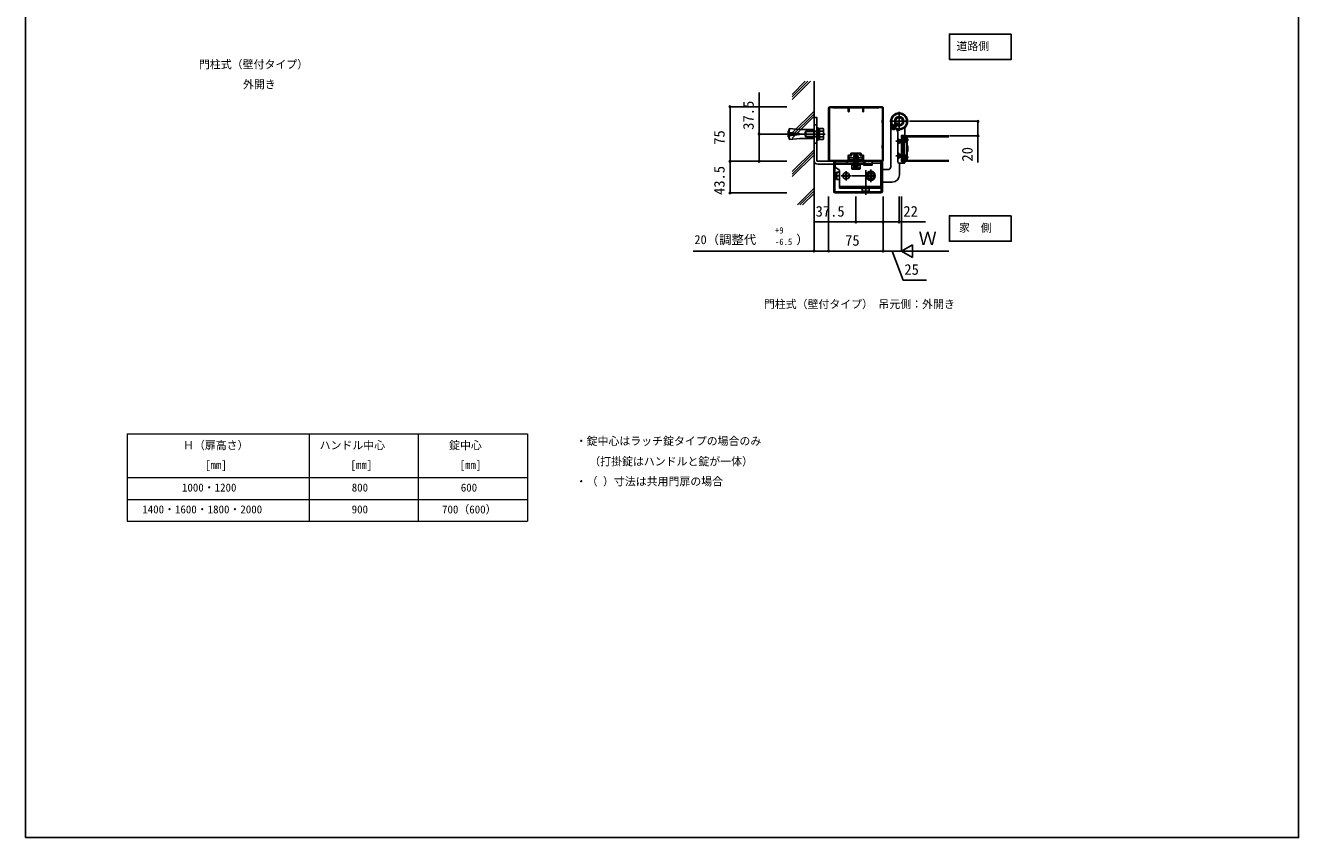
# Model space of a CAD drawing. Units: millimetres, scale not verified. Extents: x -875 to 875, y -1304 to 1298.
# Drawn here: x -875 to 875, y -1304 to -188 of the extents above; entities that cross this region are included whole.
import ezdxf
from ezdxf.enums import TextEntityAlignment as Align

# ---------------------------------------------------------------- set-up
doc = ezdxf.new("R2010")
doc.units = ezdxf.units.MM
doc.header["$LTSCALE"] = 6
doc.layers.add('0-1_TABLE1', color=7, linetype='Continuous', lineweight=18)
for name, color, linetype in [('0-2_USER1', 3, 'Continuous'), ('0-3_YKK_11', 7, 'Continuous'), ('0-4_YKK_11E', 7, 'Continuous'), ('0-6_YKK_13', 4, 'Continuous'), ('0-8_YKK_D', 6, 'Continuous'), ('0-9_YKK_ZWAK', 7, 'Continuous'), ('0-A_YSS_K', 3, 'Continuous')]:
    doc.layers.add(name, color=color, linetype=linetype)
doc.styles.add('ＭＳ ゴシック', font='')
doc.styles.get('ＭＳ ゴシック').set_extended_font_data('MS Gothic')

msp = doc.modelspace()

# ---------------------------------------------------------------- linework, layer by layer
at = {"layer": '0-1_TABLE1'}
for p, q in [((-735, -749.4), (-185, -749.4)), ((-735, -749.4), (-735, -869.4)), ((-485, -749.4), (-485, -869.4)), ((-335, -749.4), (-335, -869.4)), ((-185, -749.4), (-185, -869.4)), ((-735, -809.4), (-185, -809.4)), ((-735, -839.4), (-185, -839.4)), ((-735, -869.4), (-185, -869.4))]:
    msp.add_line(p, q, dxfattribs=at)
at = {"layer": '0-2_USER1'}
for points in [[(480, -199.4), (480, -234.4), (395, -234.4), (395, -199.4)], [(480, -449.4), (480, -484.4), (395, -484.4), (395, -449.4)]]:
    msp.add_lwpolyline(points, close=True, dxfattribs=at)
at = {"layer": '0-3_YKK_11'}
for p, q in [((229, -372.4), (229, -301.4)), ((231, -299.4), (302, -299.4)), ((304, -301.4), (304, -372.4)), ((255.9, -366.8), (255.9, -372.1)), ((272.6, -363.1), (260.4, -363.1)), ((277.1, -372.1), (277.1, -366.8))]:
    msp.add_line(p, q, dxfattribs=at)
for points in [[(230.1, -372.3), (230.1, -356.6), (230.3, -356.4), (230.3, -352.4), (230.1, -352.2), (230.1, -321.6), (230.3, -321.4), (230.3, -317.4), (230.1, -317.2), (230.1, -301.5)], [(231.1, -300.5), (234.8, -300.5), (235, -300.7), (255.9, -300.7), (255.9, -305.8)], [(257.1, -305.8), (257.1, -300.7), (275.9, -300.7), (275.9, -305.8)], [(277.1, -305.8), (277.1, -300.7), (298, -300.7), (298.2, -300.5), (301.9, -300.5)], [(302.9, -301.5), (302.9, -317.2), (302.7, -317.4), (302.7, -321.4), (302.9, -321.6)], [(302.9, -321.6), (302.9, -352.2), (302.7, -352.4), (302.7, -356.4), (302.9, -356.6), (302.9, -372.3)], [(302, -374.4), (271.5, -374.4), (271.5, -372.4), (276, -372.4), (276, -366.9), (272.5, -366.9), (272.5, -364.2), (260.5, -364.2), (260.5, -366.9), (257, -366.9), (257, -372.4), (261.5, -372.4), (261.5, -374.4), (231, -374.4)], [(259.4, -364.1), (259.4, -365.8), (256.9, -365.8)], [(276.1, -365.8), (273.6, -365.8), (273.6, -364.1)], [(254.9, -373.1), (235, -373.1), (234.8, -373.3), (231.1, -373.3)], [(301.9, -373.3), (298.2, -373.3), (298, -373.1), (278.1, -373.1)]]:
    msp.add_lwpolyline(points, dxfattribs=at)
for centre, radius, start, end in [((231, -301.4), 2, 90.00001, 179.99999), ((231.1, -301.5), 1, 90.00001, 179.99999), ((256.5, -305.8), 0.6, 179.99999, 0.00001), ((276.5, -305.8), 0.6, 179.99999, 0.00001), ((301.9, -301.5), 1, 0.00001, 89.99999), ((302, -301.4), 2, 0.00001, 89.99999), ((256.9, -366.8), 1, 90.00001, 179.99999), ((260.4, -364.1), 1, 90.00001, 179.99999), ((272.6, -364.1), 1, 0.00001, 89.99999), ((276.1, -366.8), 1, 0.00001, 89.99999), ((231, -372.4), 2, 180.00001, 269.99999), ((231.1, -372.3), 1, 180.00001, 269.99999), ((254.9, -372.1), 1, 270.00001, 359.99999), ((278.1, -372.1), 1, 180.00001, 269.99999), ((301.9, -372.3), 1, 270.00001, 359.99999), ((302, -372.4), 2, 270.00001, 359.99999)]:
    msp.add_arc(centre, radius, start, end, dxfattribs=at)
at = {"layer": '0-4_YKK_11E'}
for p, q in [((330, -339.4), (394.358, -339.4)), ((394.358, -374.4), (330, -374.4))]:
    msp.add_line(p, q, dxfattribs=at)
for points in [[(329, -373.4), (329, -369.4), (331, -369.4), (331, -372.9), (336, -372.9), (336, -357.358), (336.12, -357.175), (336.12, -356.625), (336, -356.442), (336, -340.9), (331, -340.9), (331, -344.4), (329, -344.4), (329, -340.4)], [(394.358, -373.2), (337.2, -373.2), (337.2, -369.4), (338, -369.4), (338, -368.4), (337.2, -368.4), (337.2, -361.286), (338, -359.9), (338, -353.9), (337.2, -352.514), (337.2, -345.4), (338, -345.4), (338, -344.4), (337.2, -344.4), (337.2, -340.6), (394.358, -340.6)]]:
    msp.add_lwpolyline(points, dxfattribs=at)
for centre, start, end in [((330, -340.4), 90, 180), ((330, -373.4), 180, 270)]:
    msp.add_arc(centre, 1, start, end, dxfattribs=at)
at = {"layer": '0-6_YKK_13'}
for p, q in [((209, -314.4), (209, -373.4)), ((326, -332.4), (326, -306.4)), ((173.5, -332.9), (174, -332.4)), ((174, -341.4), (174, -332.4)), ((174, -332.4), (174.37, -332.445)), ((174.109, -334.592), (174.71, -329.649)), ((174.606, -334.652), (175.266, -329.213)), ((174.71, -329.649), (175.266, -329.213)), ((175.269, -329.192), (189.333, -330.9)), ((189.333, -330.9), (208.5, -330.9)), ((208.5, -342.9), (208.5, -330.9)), ((209, -331.4), (208.5, -330.9)), ((209, -324.4), (213, -324.4)), ((209, -331.4), (209, -342.4)), ((216.6, -329.65), (214.6, -329.65)), ((222.1, -330.4), (221.519, -329.394)), ((222.1, -330.4), (222.1, -343.4)), ((339, -319.4), (313, -319.4)), ((314.452, -330.948), (324.505, -320.895)), ((314.5, -326.846), (314.5, -319.4)), ((314.5, -326.846), (314.5, -319.4)), ((314.5, -381.9), (314.5, -327.084)), ((314.5, -381.9), (314.5, -327.084)), ((317.681, -325.819), (316.919, -326.582)), ((317.285, -325.286), (320.697, -321.875)), ((321.161, -322.34), (317.681, -325.819)), ((319.581, -327.719), (318.818, -328.481)), ((323.06, -324.239), (319.581, -327.719)), ((323.525, -324.703), (320.114, -328.115)), ((320.697, -321.875), (323.525, -324.703)), ((334, -338.6), (334, -329.561)), ((224.1, -336.9), (171.693, -336.9)), ((173.5, -340.9), (173.5, -332.9)), ((174, -341.4), (173.5, -340.9)), ((174, -341.4), (174.37, -341.355)), ((189, -336.4), (174.109, -334.592)), ((189, -337.4), (174.109, -339.208)), ((174.109, -339.208), (174.71, -344.151)), ((174.606, -339.148), (175.266, -344.587)), ((174.71, -344.151), (175.266, -344.587)), ((189, -336.4), (189, -337.4)), ((213, -333.58), (197.12, -333.58)), ((213, -340.22), (197.12, -340.22)), ((197.8, -332.9), (197.8, -340.9)), ((209, -342.4), (208.5, -342.9)), ((213, -336.9), (209, -336.9)), ((209, -349.4), (213, -349.4)), ((216.6, -333.147), (221.519, -333.147)), ((216.6, -340.653), (221.519, -340.653)), ((216.6, -344.406), (221.519, -344.406)), ((222.1, -343.4), (221.519, -344.406)), ((321.536, -346.9), (335.164, -346.9)), ((324, -334.342), (324, -374.9)), ((324, -350.9), (324, -342.9)), ((324, -344.65), (326.236, -345.755)), ((324, -349.15), (326.236, -348.045)), ((326.55, -344.9), (324.55, -342.9)), ((326.55, -348.9), (324.55, -350.9)), ((326.236, -345.755), (326.845, -346.9)), ((326.236, -348.045), (326.845, -346.9)), ((329, -344.9), (326.55, -344.9)), ((326.55, -348.9), (326.55, -344.9)), ((329, -345.3), (326.55, -345.3)), ((329, -348.5), (326.55, -348.5)), ((329, -348.9), (326.55, -348.9)), ((329, -339.4), (329, -374.4)), ((329, -344.9), (331, -344.9)), ((329, -345.3), (331, -345.3)), ((329, -348.5), (331, -348.5)), ((329, -348.9), (331, -348.9)), ((329.3, -339.1), (333.5, -339.1)), ((333, -344.9), (331, -344.9)), ((333, -345.3), (331, -345.3)), ((333, -348.5), (331, -348.5)), ((333, -348.9), (331, -348.9)), ((333, -372.4), (333, -341.4)), ((333, -344.9), (334, -344.9)), ((333, -345.3), (334, -345.3)), ((334.214, -345.686), (333, -346.9)), ((333, -348.5), (334, -348.5)), ((333, -348.9), (334, -348.9)), ((334, -348.9), (334, -344.9)), ((334.8, -344.272), (334.8, -341.4)), ((263.5, -366.7), (269.5, -366.7)), ((264.04, -375), (264.04, -366.16)), ((266.5, -385.212), (266.5, -364.267)), ((268.96, -375), (268.96, -366.16)), ((321.536, -366.9), (335.164, -366.9)), ((324, -370.9), (324, -362.9)), ((324, -364.65), (326.236, -365.755)), ((326.55, -364.9), (324.55, -362.9)), ((326.236, -365.755), (326.845, -366.9)), ((326.236, -368.045), (326.845, -366.9)), ((329, -364.9), (326.55, -364.9)), ((326.55, -368.9), (326.55, -364.9)), ((329, -365.3), (326.55, -365.3)), ((329, -364.9), (331, -364.9)), ((329, -365.3), (331, -365.3)), ((333, -364.9), (331, -364.9)), ((333, -365.3), (331, -365.3)), ((333, -364.9), (334, -364.9)), ((333, -365.3), (334, -365.3)), ((334.214, -368.114), (333, -366.9)), ((334, -368.9), (334, -364.9)), ((236, -374.4), (237.5, -374.4)), ((236, -415.9), (236, -374.4)), ((237.5, -415.9), (237.5, -374.4)), ((238, -381.781), (238, -374.4)), ((238, -376.9), (277, -376.9)), ((239, -383.513), (243, -385.823)), ((254, -374.4), (254, -378.4)), ((272.75, -376.9), (260.25, -376.9)), ((260.25, -378.5), (260.25, -376.9)), ((272.75, -378.5), (260.25, -378.5)), ((260.726, -381.2), (260.726, -384.753)), ((261.5, -383.7), (260.726, -383.253)), ((261.5, -385.2), (260.726, -384.753)), ((260.925, -378.5), (260.925, -379.7)), ((261.5, -383.7), (271.5, -383.7)), ((263.25, -374.4), (263.25, -376.9)), ((263.5, -375), (269.5, -375)), ((263.613, -379.7), (263.613, -383.253)), ((263.613, -381.2), (263.613, -384.753)), ((263.7, -375.94), (264.04, -375)), ((266.5, -374.4), (266.5, -378.4)), ((269.3, -375.94), (268.96, -375)), ((269.3, -375.94), (269.5, -375)), ((269.3, -376.9), (269.3, -375.94)), ((269.387, -379.7), (269.387, -383.253)), ((269.387, -381.2), (269.387, -384.753)), ((269.75, -374.4), (269.75, -376.9)), ((271.5, -383.7), (272.274, -383.253)), ((271.5, -385.2), (272.274, -384.753)), ((272.075, -378.5), (272.075, -379.7)), ((272.274, -379.7), (272.274, -383.253)), ((272.274, -381.2), (272.274, -384.753)), ((272.75, -378.5), (272.75, -376.9)), ((277, -374.4), (277, -379.9)), ((277, -377.4), (289, -377.4)), ((277, -379.9), (289, -379.9)), ((279, -374.4), (279, -378.4)), ((289, -374.4), (289, -379.9)), ((289, -376.9), (301, -376.9)), ((301.5, -406.9), (301.5, -374.4)), ((303, -406.9), (303, -374.286)), ((324, -369.15), (326.236, -368.045)), ((326.55, -368.9), (324.55, -370.9)), ((326, -376.9), (333, -376.9)), ((326.5, -392.9), (326.5, -376.9)), ((326.5, -392.9), (326.5, -376.9)), ((329, -368.5), (326.55, -368.5)), ((329, -368.9), (326.55, -368.9)), ((329, -368.5), (331, -368.5)), ((329, -368.9), (331, -368.9)), ((329.3, -374.7), (333.5, -374.7)), ((333, -368.5), (331, -368.5)), ((333, -368.9), (331, -368.9)), ((331, -372.4), (334.8, -372.4)), ((333, -368.5), (334, -368.5)), ((333, -368.9), (334, -368.9)), ((334, -375.2), (334, -375.9)), ((334.8, -369.528), (334.8, -372.4)), ((244, -394.4), (240.433, -394.4)), ((244, -411.4), (244, -387.555)), ((246.5, -394.4), (259.5, -394.4)), ((250.55, -394.89), (250.55, -393.91)), ((250.55, -393.91), (251.53, -393.91)), ((250.55, -394.89), (251.53, -394.89)), ((252.51, -391.95), (253.49, -391.95)), ((252.51, -391.95), (252.51, -392.93)), ((252.51, -395.87), (252.51, -396.85)), ((252.51, -396.85), (253.49, -396.85)), ((253, -387.9), (253, -400.9)), ((253.49, -391.95), (253.49, -392.93)), ((253.49, -395.87), (253.49, -396.85)), ((254.47, -393.91), (255.45, -393.91)), ((254.47, -394.89), (255.45, -394.89)), ((255.45, -394.89), (255.45, -393.91)), ((260.5, -394.4), (280.206, -394.4)), ((261.5, -385.2), (271.5, -385.2)), ((280, -420.7), (280, -386.7)), ((281.206, -394.4), (292.794, -394.4)), ((287, -400.174), (282, -397.287)), ((283.85, -395), (283.85, -393.8)), ((283.85, -393.8), (285.088, -393.8)), ((285.088, -395), (283.85, -395)), ((283.9, -397.4), (283.9, -391.4)), ((286.4, -392.488), (286.4, -391.25)), ((286.4, -391.25), (287.6, -391.25)), ((286.4, -397.55), (286.4, -396.313)), ((287.6, -397.55), (286.4, -397.55)), ((287, -403.194), (287, -385.606)), ((292, -397.287), (287, -400.174)), ((287.6, -391.25), (287.6, -392.488)), ((287.6, -396.313), (287.6, -397.55)), ((288.913, -393.8), (290.15, -393.8)), ((290.15, -395), (288.913, -395)), ((290.1, -391.4), (290.1, -397.4)), ((290.15, -393.8), (290.15, -395)), ((292, -391.513), (292, -397.287)), ((301, -385.9), (310.5, -385.9)), ((301, -385.9), (310.5, -385.9)), ((301, -416.4), (238, -416.4)), ((238, -417.9), (301, -417.9)), ((244, -408.9), (301, -408.9)), ((244, -411.4), (301, -411.4)), ((276, -408.9), (276, -411.4)), ((276.1, -411.7), (276.1, -411.4)), ((280, -411.7), (280, -415.267)), ((283.9, -411.7), (283.9, -411.4)), ((284, -408.9), (284, -411.4)), ((301, -402.9), (316.5, -402.9)), ((301, -402.9), (316.5, -402.9)), ((301.5, -406.9), (303, -406.9)), ((301.5, -406.9), (301.5, -415.9)), ((303, -406.9), (303, -415.9))]:
    msp.add_line(p, q, dxfattribs=at)
for points in [[(213, -373.4), (213, -314.4), (209, -314.4)], [(214.6, -344.15), (216.6, -344.15), (216.6, -329.65)], [(216.6, -344.406), (216.6, -329.394), (221.519, -329.394)], [(316.454, -326.118), (315.393, -325.057), (314.665, -326.318)], [(314.721, -327.71), (316.77, -327.004), (318.015, -327.385)], [(320.114, -328.115), (319.282, -328.946), (316.454, -326.118), (317.285, -325.286)], [(317.69, -330.679), (318.396, -328.63), (318.015, -327.385)], [(319.282, -328.946), (320.343, -330.007), (319.082, -330.735)], [(175.269, -344.608), (189.333, -342.9), (208.5, -342.9)], [(213, -332.9), (197.8, -332.9), (196.6, -334.1), (196.6, -339.7)], [(213, -340.9), (197.8, -340.9), (196.6, -339.7)], [(324, -342.9), (324.55, -342.9), (324.55, -350.9), (324, -350.9)], [(334.8, -341.4), (331, -341.4), (331, -372.4)], [(263.5, -375), (263.5, -366.7), (264.5, -365.7), (268.5, -365.7)], [(269.5, -375), (269.5, -366.7), (268.5, -365.7)], [(324, -362.9), (324.55, -362.9), (324.55, -370.9), (324, -370.9)], [(214, -378.4), (289, -378.4), (289, -374.4), (214, -374.4)], [(238, -381.781), (238, -374.4), (301, -374.4), (301, -411.4)], [(272.274, -379.7), (260.726, -379.7), (260.726, -383.253)], [(263.451, -383.7), (264.6, -381.345), (266.5, -380.334)], [(263.451, -385.2), (264.6, -382.845), (266.5, -381.834)], [(263.7, -376.9), (263.7, -375.94), (263.5, -375)], [(269.549, -383.7), (268.4, -381.345), (266.5, -380.334)], [(269.549, -385.2), (268.4, -382.845), (266.5, -381.834)], [(282, -397.287), (282, -391.513), (287, -388.626), (292, -391.513)]]:
    msp.add_lwpolyline(points, dxfattribs=at)
for points in [[(213, -328.4), (213, -345.4), (214.6, -345.4), (214.6, -328.4)], [(275.5, -372.4), (275.5, -369.5), (257.5, -369.5), (257.5, -372.4)], [(244, -399.4), (244, -389.4), (240, -389.4), (240, -399.4)], [(275, -411.7), (285, -411.7), (285, -415.7), (275, -415.7)]]:
    msp.add_lwpolyline(points, close=True, dxfattribs=at)
for centre, radius in [((326, -319.4), 11.5), ((326, -319.4), 10.345), ((326, -319.4), 6.5), ((326, -319.4), 6.35), ((326, -319.4), 6.35), ((326, -319.4), 5), ((326, -319.4), 5), ((253, -394.4), 4.5), ((287, -394.4), 6.25), ((287, -394.4), 5), ((287, -394.4), 4.3)]:
    msp.add_circle(centre, radius, dxfattribs=at)
for centre, radius, start, end in [((326, -319.4), 11.5, 321.98772, 244.89722), ((218.777, -331.271), 3.323, 325.61575, 34.38425), ((315.791, -326.968), 1.3, 150, 210.9647), ((322.394, -323.006), 9, 210.9647, 239.0353), ((318.432, -329.609), 1.3, 239.0353, 300), ((319, -334.342), 5, 0.00002, 64.89722), ((339, -329.561), 5, 141.98772, 180), ((218.777, -342.529), 3.323, 325.61575, 34.38425), ((209.681, -336.9), 12.419, 342.41205, 17.58795), ((329.3, -339.4), 0.3, 90, 180), ((333.5, -338.6), 0.5, 270, 0), ((332.8, -344.272), 2, 315, 0), ((214, -373.4), 5, 180, 270), ((214, -373.4), 1, 180, 270), ((240, -381.781), 2, 180, 240), ((262.17, -381.144), 2.556, 235.61575, 304.38425), ((262.17, -382.644), 2.556, 235.61575, 304.38425), ((266.5, -374.147), 9.553, 252.41205, 287.58795), ((266.5, -375.647), 9.553, 252.41205, 287.58795), ((270.83, -381.144), 2.556, 235.61575, 304.38425), ((270.83, -382.644), 2.556, 235.61575, 304.38425), ((310.5, -381.9), 4, 270, 0), ((310.5, -381.9), 4, 270, 0), ((326, -374.9), 2, 180, 270), ((329.3, -374.4), 0.3, 180, 270), ((333, -375.9), 1, 270, 0), ((333.5, -375.2), 0.5, 0, 90), ((332.8, -369.528), 2, 0, 45), ((247.433, -391.9), 7.433, 160.34714, 199.65286), ((247.433, -396.9), 7.433, 160.34714, 199.65286), ((242, -387.555), 2, 0, 60), ((251.53, -392.93), 0.98, 270, 0), ((251.53, -395.87), 0.98, 0, 90), ((254.47, -392.93), 0.98, 180, 270), ((254.47, -395.87), 0.98, 90, 180), ((287, -391.4), 3.1, 0, 180), ((287, -397.4), 3.1, 180, 0), ((285.088, -392.488), 1.312, 270, 0), ((285.088, -396.313), 1.312, 0, 90), ((288.913, -392.488), 1.312, 180, 270), ((288.913, -396.313), 1.312, 90, 180), ((316.5, -392.9), 10, 270, 0), ((316.5, -392.9), 10, 270, 0), ((238, -415.9), 2, 180, 270), ((238, -415.9), 0.5, 180, 270), ((277.5, -408.267), 7.433, 250.34714, 289.65286), ((282.5, -408.267), 7.433, 250.34714, 289.65286), ((301, -415.9), 2, 270, 0), ((301, -415.9), 0.5, 270, 0)]:
    msp.add_arc(centre, radius, start, end, dxfattribs=at)
at = {"layer": '0-8_YKK_D'}
for p, q in [((171.6, -299.4), (92.5, -299.4)), ((93.5, -299.4), (93.5, -374.4)), ((340, -319.4), (435.358, -319.4)), ((171.6, -336.9), (132.5, -336.9)), ((395.358, -339.4), (435.358, -339.4)), ((171.6, -374.4), (92.5, -374.4)), ((171.6, -374.4), (92.5, -374.4)), ((93.5, -417.9), (93.5, -374.4)), ((171.6, -374.4), (132.5, -374.4)), ((171.6, -417.9), (92.5, -417.9)), ((209, -422.9), (209, -498.9)), ((229, -422.9), (229, -498.9)), ((229, -422.9), (229, -498.9)), ((266.5, -422.9), (266.5, -458.9)), ((304, -422.9), (304, -458.9)), ((304, -422.9), (304, -498.9)), ((304, -422.9), (304, -458.9)), ((304, -422.9), (304, -498.9)), ((326, -422.9), (326, -458.9)), ((329, -422.9), (329, -498.9)), ((329, -422.9), (329, -498.9)), ((329, -497.9), (344.155, -489.15)), ((344.155, -506.65), (344.155, -489.15)), ((304, -497.9), (229, -497.9)), ((304, -497.9), (329, -497.9)), ((329, -497.9), (344.155, -506.65)), ((329, -497.9), (359.311, -497.9)), ((346.5, -497.9), (394.358, -497.9))]:
    msp.add_line(p, q, dxfattribs=at)
for points in [[(133.5, -374.4), (133.5, -336.9), (133.5, -280.009)], [(434.358, -319.4), (434.358, -339.4), (434.358, -376.291)], [(304, -457.9), (266.5, -457.9), (209.609, -457.9)], [(304, -457.9), (326, -457.9), (362.436, -457.9)], [(229, -497.9), (209, -497.9), (42.77, -497.9)], [(316.5, -497.9), (331.618, -537.9), (363.755, -537.9)]]:
    msp.add_lwpolyline(points, dxfattribs=at)
for centre in [(93.5, -299.4), (434.358, -319.4), (133.5, -336.9), (434.358, -339.4), (93.5, -374.4), (93.5, -374.4), (133.5, -374.4), (93.5, -417.9), (266.5, -457.9), (304, -457.9), (304, -457.9), (326, -457.9), (209, -497.9), (229, -497.9), (229, -497.9), (304, -497.9), (304, -497.9)]:
    msp.add_circle(centre, 1.075, dxfattribs=at)
at = {"layer": '0-9_YKK_ZWAK'}
msp.add_line((-875, 1245.6), (-875, -1304.4), dxfattribs=at)
msp.add_lwpolyline([(-875, -1304.4), (875, -1304.4), (875, 1245.6)], dxfattribs=at)
at = {"layer": '0-A_YSS_K'}
for p, q in [((179, -282.4), (197, -264.4)), ((179, -285.936), (200.536, -264.4)), ((179, -289.471), (204.071, -264.4)), ((209, -264.4), (209, -434.4)), ((179, -335.433), (209, -305.433)), ((179, -338.969), (209, -308.969)), ((179, -342.504), (209, -312.504)), ((179, -388.466), (209, -358.466)), ((179, -392.002), (209, -362.002)), ((179, -395.537), (209, -365.537)), ((186.099, -434.4), (209, -411.499)), ((189.635, -434.4), (209, -415.035)), ((193.17, -434.4), (209, -418.57))]:
    msp.add_line(p, q, dxfattribs=at)

# ---------------------------------------------------------------- texts
at = {"layer": '0-1_TABLE1', "style": 'ＭＳ ゴシック'}
for s, p in [('Ｈ（扉高さ）', (-658.452, -773.803)), ('ハンドル中心', (-470.639, -773.803)), ('錠中心', (-292.685, -773.803)), ('[㎜]', (-628.196, -800.849)), ('[㎜]', (-428.196, -800.849)), ('[㎜]', (-278.196, -800.849)), ('1000・1200', (-659.858, -831.9)), ('800', (-426.491, -831.9)), ('600', (-276.577, -831.9)), ('1400・1600・1800・2000', (-714.403, -861.9)), ('900', (-426.577, -861.9)), ('700（600）', (-302.358, -861.985))]:
    msp.add_text(s, height=11, dxfattribs=at).set_placement(p, align=Align.BOTTOM_LEFT)
at = {"layer": '0-2_USER1', "style": 'ＭＳ ゴシック'}
for s, p in [('道路側', (404.815, -224.869)), ('門柱式（壁付タイプ）', (-636.491, -250.016)), ('外開き', (-576.023, -277.488)), ('家\u3000側', (408.182, -474.698)), ('門柱式（壁付タイプ） 吊元側：外開き', (140.031, -579.71)), ('・錠中心はラッチ錠タイプの場合のみ', (-118.58, -767.98)), ('\u3000（打掛錠はハンドルと錠が一体）', (-115, -796.048)), ('・（ ）寸法は共用門扉の場合', (-118.58, -823.519))]:
    msp.add_text(s, height=11, dxfattribs=at).set_placement(p, align=Align.BOTTOM_LEFT)
at = {"layer": '0-8_YKK_D', "style": 'ＭＳ ゴシック'}
for s, p in [('37.5', (130.5, -331.077)), ('75', (90.5, -351.673)), ('20', (431.358, -374.768)), ('43.5', (90.5, -420.695))]:
    msp.add_text(s, height=14.66, rotation=90, dxfattribs=at).set_placement(p, align=Align.BOTTOM_LEFT)
for s, height, p in [('37.5', 14.66, (211.132, -454.9)), ('22', 14.66, (331.823, -454.9)), ('+9', 8.724, (155.313, -476.3)), ('Ｗ', 18.33, (352.674, -494.9)), ('20（調整代', 12.46, (44.514, -492.099)), ('-6.5', 8.724, (155.313, -492.099)), ('）', 12.46, (184.522, -492.099)), ('75', 14.66, (251.727, -494.9)), ('25', 14.66, (333.141, -534.9))]:
    msp.add_text(s, height=height, dxfattribs=at).set_placement(p, align=Align.BOTTOM_LEFT)

doc.saveas('drawing.dxf')
